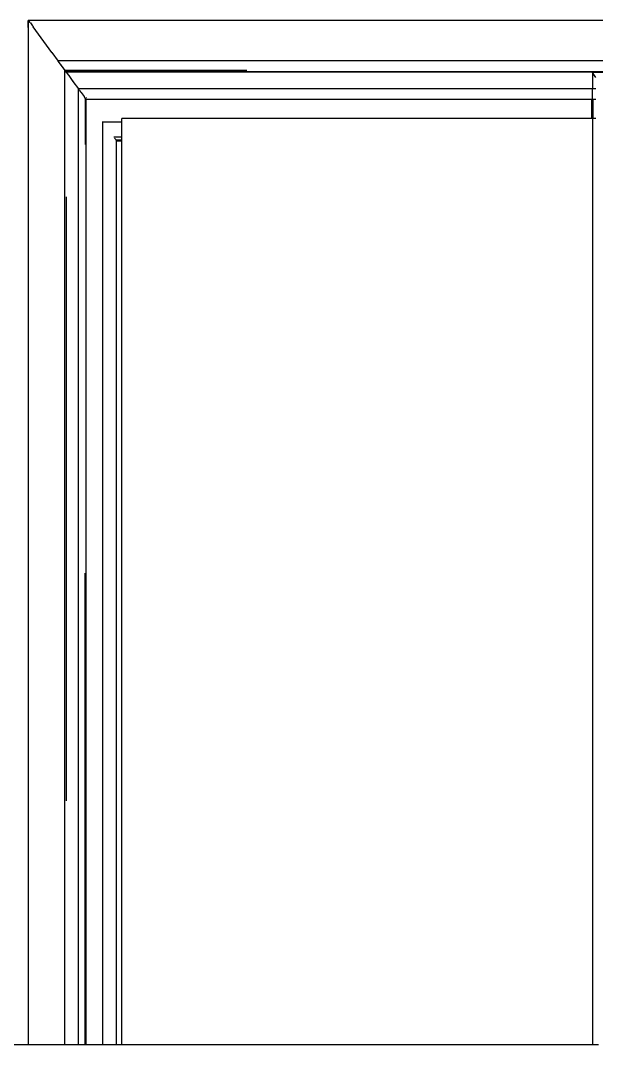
# Model space of a CAD drawing. Header units: inches. Extents: x 5914 to 162157, y -20538 to 282354.
# Drawn here: x 154510.8 to 154540, y -19917.1 to -19865.3 of the extents above; entities that cross this region are included whole.
import ezdxf

# ---------------------------------------------------------------- set-up
doc = ezdxf.new("R2010")
doc.units = ezdxf.units.IN
doc.header["$MEASUREMENT"] = 0
doc.layers.add('ELE1 RA', color=1, linetype='Continuous', lineweight=30)
doc.layers.add('HATCH RA', color=8, linetype='Continuous', lineweight=5)

# ---------------------------------------------------------------- blocks, each defined once
blk = doc.blocks.new('TDG')
at = {"layer": 'ELE1 RA'}
for p, q in [((159124.787, -15539.335), (159124.787, -15538.96)), ((159124.802, -15538.96), (159124.787, -15538.96)), ((159124.787, -15538.96), (159124.787, -15548.913)), ((159124.804, -15538.963), (159124.802, -15538.96)), ((159184.774, -15538.962), (159124.802, -15538.96)), ((159124.806, -15538.966), (159124.804, -15538.963)), ((159124.807, -15538.967), (159124.806, -15538.966)), ((159124.808, -15538.968), (159124.807, -15538.967)), ((159124.808, -15538.968), (159124.809, -15538.97)), ((159124.809, -15538.97), (159124.815, -15538.978)), ((159124.819, -15538.984), (159124.815, -15538.978)), ((159124.822, -15538.988), (159124.819, -15538.984)), ((159124.824, -15538.991), (159124.822, -15538.988)), ((159124.822, -15538.988), (159124.822, -15538.988)), ((159124.824, -15538.991), (159124.862, -15539.043)), ((159124.864, -15539.046), (159124.862, -15539.043)), ((159124.88, -15539.068), (159124.864, -15539.046)), ((159124.899, -15539.093), (159124.88, -15539.068)), ((159124.899, -15539.093), (159125.013, -15539.25)), ((159124.787, -15539.335), (159124.787, -15548.913)), ((159125.013, -15539.25), (159125.04, -15539.286)), ((159125.04, -15539.286), (159125.048, -15539.298)), ((159125.048, -15539.298), (159125.051, -15539.302)), ((159125.749, -15540.259), (159125.051, -15539.302)), ((159125.751, -15540.262), (159125.749, -15540.259)), ((159126.041, -15540.659), (159125.751, -15540.262)), ((159126.041, -15540.659), (159126.042, -15540.661)), ((159126.042, -15540.661), (159126.372, -15541.113)), ((159126.364, -15541.121), (159126.366, -15541.11)), ((159126.367, -15541.125), (159126.364, -15541.121)), ((159126.372, -15541.113), (159126.366, -15541.11)), ((159126.367, -15541.125), (159126.714, -15541.601)), ((159126.378, -15541.102), (159126.37, -15541.105)), ((159126.37, -15541.105), (159126.372, -15541.113)), ((159126.372, -15541.114), (159126.372, -15541.113)), ((159126.372, -15541.114), (159126.373, -15541.115)), ((159126.373, -15541.115), (159126.374, -15541.116)), ((159126.374, -15541.116), (159126.375, -15541.117)), ((159126.377, -15541.119), (159126.375, -15541.117)), ((159126.379, -15541.122), (159126.377, -15541.119)), ((159183.199, -15541.102), (159126.378, -15541.102)), ((159126.38, -15541.124), (159126.379, -15541.122)), ((159126.381, -15541.125), (159126.38, -15541.124)), ((159126.383, -15541.128), (159126.381, -15541.125)), ((159126.384, -15541.13), (159126.383, -15541.128)), ((159126.39, -15541.137), (159126.384, -15541.13)), ((159126.39, -15541.137), (159126.392, -15541.141)), ((159126.399, -15541.151), (159126.392, -15541.141)), ((159126.401, -15541.153), (159126.399, -15541.151)), ((159126.403, -15541.155), (159126.401, -15541.153)), ((159126.403, -15541.156), (159126.403, -15541.155)), ((159126.414, -15541.171), (159126.403, -15541.156)), ((159126.425, -15541.186), (159126.414, -15541.171)), ((159126.434, -15541.198), (159126.425, -15541.186)), ((159126.436, -15541.2), (159126.434, -15541.198)), ((159126.441, -15541.208), (159126.436, -15541.2)), ((159126.449, -15541.219), (159126.441, -15541.208)), ((159126.449, -15541.219), (159126.451, -15541.222)), ((159126.451, -15541.222), (159126.453, -15541.224)), ((159126.461, -15541.236), (159126.453, -15541.224)), ((159126.466, -15541.242), (159126.461, -15541.236)), ((159126.468, -15541.244), (159126.466, -15541.242)), ((159126.469, -15541.245), (159126.468, -15541.244)), ((159126.469, -15541.247), (159126.469, -15541.245)), ((159126.47, -15541.248), (159126.469, -15541.247)), ((159126.472, -15541.25), (159126.47, -15541.248)), ((159126.475, -15541.255), (159126.472, -15541.25)), ((159126.477, -15541.257), (159126.475, -15541.255)), ((159126.478, -15541.258), (159126.477, -15541.257)), ((159126.479, -15541.259), (159126.478, -15541.258)), ((159126.48, -15541.261), (159126.479, -15541.259)), ((159126.48, -15541.261), (159126.487, -15541.265)), ((159126.48, -15541.261), (159126.483, -15541.271)), ((159126.489, -15541.273), (159126.48, -15541.261)), ((159126.483, -15541.273), (159126.483, -15541.271)), ((159126.488, -15541.266), (159126.487, -15541.265)), ((159126.49, -15541.275), (159126.489, -15541.273)), ((159126.492, -15541.277), (159126.49, -15541.275)), ((159126.492, -15541.278), (159126.492, -15541.277)), ((159126.493, -15541.279), (159126.492, -15541.278)), ((159126.495, -15541.282), (159126.493, -15541.279)), ((159126.496, -15541.284), (159126.495, -15541.282)), ((159126.498, -15541.286), (159126.496, -15541.284)), ((159126.5, -15541.288), (159126.498, -15541.286)), ((159126.501, -15541.29), (159126.5, -15541.288)), ((159126.502, -15541.291), (159126.501, -15541.29)), ((159126.503, -15541.293), (159126.502, -15541.291)), ((159126.505, -15541.295), (159126.503, -15541.293)), ((159126.505, -15541.295), (159126.507, -15541.299)), ((159126.509, -15541.301), (159126.507, -15541.299)), ((159126.51, -15541.303), (159126.509, -15541.301)), ((159126.51, -15541.303), (159126.519, -15541.314)), ((159126.521, -15541.317), (159126.519, -15541.314)), ((159126.523, -15541.32), (159126.521, -15541.317)), ((159126.528, -15541.328), (159126.523, -15541.32)), ((159126.529, -15541.329), (159126.528, -15541.328)), ((159126.531, -15541.331), (159126.529, -15541.329)), ((159126.532, -15541.333), (159126.531, -15541.331)), ((159126.537, -15541.339), (159126.532, -15541.333)), ((159126.539, -15541.342), (159126.537, -15541.339)), ((159126.544, -15541.349), (159126.539, -15541.342)), ((159126.544, -15541.349), (159126.55, -15541.357)), ((159126.555, -15541.364), (159126.55, -15541.357)), ((159126.557, -15541.367), (159126.555, -15541.364)), ((159126.558, -15541.368), (159126.557, -15541.367)), ((159126.559, -15541.369), (159126.558, -15541.368)), ((159126.561, -15541.372), (159126.559, -15541.369)), ((159126.562, -15541.374), (159126.561, -15541.372)), ((159126.572, -15541.388), (159126.562, -15541.374)), ((159126.574, -15541.39), (159126.572, -15541.388)), ((159126.575, -15541.392), (159126.574, -15541.39)), ((159126.579, -15541.397), (159126.575, -15541.392)), ((159126.58, -15541.398), (159126.579, -15541.397)), ((159126.583, -15541.402), (159126.58, -15541.398)), ((159126.586, -15541.406), (159126.583, -15541.402)), ((159126.587, -15541.408), (159126.586, -15541.406)), ((159126.587, -15541.408), (159126.59, -15541.412)), ((159126.59, -15541.412), (159126.594, -15541.417)), ((159126.594, -15541.417), (159126.596, -15541.421)), ((159126.596, -15541.421), (159126.598, -15541.423)), ((159126.598, -15541.423), (159126.599, -15541.425)), ((159126.599, -15541.425), (159126.601, -15541.428)), ((159126.601, -15541.428), (159126.602, -15541.429)), ((159126.602, -15541.429), (159126.603, -15541.43)), ((159126.603, -15541.43), (159126.604, -15541.432)), ((159126.604, -15541.432), (159126.605, -15541.433)), ((159126.605, -15541.433), (159126.607, -15541.436)), ((159126.607, -15541.436), (159126.608, -15541.437)), ((159126.608, -15541.437), (159126.613, -15541.443)), ((159126.613, -15541.443), (159126.616, -15541.448)), ((159126.616, -15541.448), (159126.62, -15541.453)), ((159126.62, -15541.453), (159126.621, -15541.454)), ((159126.621, -15541.454), (159126.626, -15541.461)), ((159126.626, -15541.461), (159126.63, -15541.466)), ((159126.63, -15541.466), (159126.632, -15541.469)), ((159126.632, -15541.469), (159126.637, -15541.477)), ((159126.644, -15541.486), (159126.637, -15541.477)), ((159126.644, -15541.486), (159126.649, -15541.493)), ((159126.649, -15541.493), (159126.651, -15541.496)), ((159126.651, -15541.496), (159126.655, -15541.501)), ((159126.655, -15541.501), (159126.656, -15541.502)), ((159126.656, -15541.502), (159126.658, -15541.505)), ((159126.658, -15541.505), (159126.659, -15541.506)), ((159126.659, -15541.506), (159126.661, -15541.509)), ((159126.661, -15541.509), (159126.665, -15541.515)), ((159126.665, -15541.515), (159126.669, -15541.52)), ((159126.669, -15541.52), (159126.669, -15541.521)), ((159126.669, -15541.521), (159126.671, -15541.523)), ((159126.672, -15541.525), (159126.671, -15541.523)), ((159126.674, -15541.527), (159126.672, -15541.525)), ((159126.674, -15541.527), (159126.675, -15541.528)), ((159126.675, -15541.528), (159126.678, -15541.532)), ((159126.678, -15541.532), (159126.682, -15541.538)), ((159126.682, -15541.538), (159126.683, -15541.54)), ((159126.683, -15541.54), (159126.687, -15541.544)), ((159126.687, -15541.544), (159126.688, -15541.546)), ((159126.688, -15541.546), (159126.69, -15541.55)), ((159126.69, -15541.55), (159126.693, -15541.554)), ((159126.693, -15541.554), (159126.695, -15541.556)), ((159126.694, -15541.555), (159126.693, -15541.554)), ((159126.695, -15541.556), (159126.694, -15541.555)), ((159126.696, -15541.557), (159126.695, -15541.556)), ((159126.697, -15541.559), (159126.696, -15541.557)), ((159126.697, -15541.559), (159126.698, -15541.56)), ((159126.7, -15541.563), (159126.698, -15541.56)), ((159126.7, -15541.563), (159126.701, -15541.564)), ((159126.701, -15541.564), (159126.702, -15541.565)), ((159126.702, -15541.565), (159126.703, -15541.567)), ((159126.703, -15541.567), (159126.704, -15541.568)), ((159126.705, -15541.57), (159126.704, -15541.568)), ((159126.705, -15541.57), (159126.706, -15541.572)), ((159126.706, -15541.572), (159126.709, -15541.576)), ((159126.709, -15541.576), (159126.713, -15541.585)), ((159126.716, -15541.58), (159126.709, -15541.576)), ((159126.722, -15541.593), (159126.709, -15541.576)), ((159126.713, -15541.585), (159126.714, -15541.601)), ((159126.714, -15541.601), (159126.715, -15541.604)), ((159126.715, -15541.604), (159126.76, -15541.663)), ((159126.715, -15593.108), (159126.715, -15541.604)), ((159126.73, -15541.583), (159126.716, -15541.58)), ((159126.723, -15541.594), (159126.722, -15541.593)), ((159126.726, -15541.598), (159126.723, -15541.594)), ((159126.731, -15541.606), (159126.726, -15541.598)), ((159126.73, -15541.583), (159136.322, -15541.583)), ((159126.732, -15541.607), (159126.731, -15541.606)), ((159126.735, -15541.611), (159126.732, -15541.607)), ((159126.735, -15541.611), (159126.737, -15541.614)), ((159126.738, -15541.616), (159126.737, -15541.614)), ((159126.739, -15541.616), (159126.738, -15541.616)), ((159126.744, -15541.623), (159126.739, -15541.616)), ((159126.745, -15541.624), (159126.744, -15541.623)), ((159126.745, -15541.624), (159126.752, -15541.634)), ((159126.753, -15541.635), (159126.752, -15541.634)), ((159126.754, -15541.636), (159126.753, -15541.635)), ((159126.755, -15541.638), (159126.754, -15541.636)), ((159126.755, -15541.638), (159126.757, -15541.642)), ((159126.757, -15541.642), (159126.759, -15541.644)), ((159126.759, -15541.644), (159126.76, -15541.645)), ((159126.763, -15541.649), (159126.76, -15541.645)), ((159126.76, -15541.663), (159126.768, -15541.675)), ((159126.763, -15541.649), (159126.764, -15541.65)), ((159126.764, -15541.65), (159126.764, -15541.651)), ((159126.764, -15541.651), (159126.772, -15541.657)), ((159126.77, -15541.659), (159126.764, -15541.651)), ((159126.768, -15541.675), (159126.771, -15541.679)), ((159126.77, -15541.659), (159126.769, -15541.663)), ((159126.771, -15541.679), (159126.769, -15541.663)), ((159126.77, -15541.659), (159126.774, -15541.664)), ((159126.772, -15541.657), (159126.784, -15541.66)), ((159126.774, -15541.664), (159126.776, -15541.667)), ((159126.776, -15541.667), (159126.778, -15541.67)), ((159126.788, -15541.683), (159126.778, -15541.67)), ((159126.784, -15541.66), (159182.793, -15541.66)), ((159126.788, -15541.683), (159126.79, -15541.686)), ((159126.79, -15541.686), (159126.791, -15541.687)), ((159126.791, -15541.687), (159126.791, -15541.688)), ((159126.798, -15541.697), (159126.791, -15541.688)), ((159126.798, -15541.697), (159126.801, -15541.701)), ((159126.801, -15541.701), (159126.802, -15541.702)), ((159126.802, -15541.703), (159126.804, -15541.678)), ((159126.802, -15541.702), (159126.802, -15541.703)), ((159126.803, -15541.705), (159126.802, -15541.703)), ((159126.804, -15541.706), (159126.803, -15541.705)), ((159126.823, -15541.704), (159126.804, -15541.678)), ((159126.804, -15541.678), (159154.584, -15541.678)), ((159126.805, -15541.707), (159126.804, -15541.706)), ((159126.804, -15541.726), (159126.806, -15541.708)), ((159126.806, -15541.708), (159126.805, -15541.707)), ((159126.806, -15541.708), (159126.807, -15541.709)), ((159126.807, -15541.709), (159126.833, -15541.745)), ((159126.833, -15541.724), (159126.833, -15541.726)), ((159126.833, -15541.739), (159126.833, -15541.745)), ((159126.833, -15541.745), (159126.833, -15541.762)), ((159126.833, -15541.745), (159126.926, -15541.873)), ((159126.926, -15541.873), (159126.927, -15541.875)), ((159126.927, -15541.875), (159127.149, -15542.179)), ((159136.322, -15541.583), (159136.35, -15541.583)), ((159154.584, -15541.678), (159154.612, -15541.717)), ((159154.584, -15541.704), (159154.584, -15541.678)), ((159154.584, -15541.678), (159154.993, -15541.678)), ((159182.744, -15541.717), (159154.612, -15541.717)), ((159154.612, -15541.717), (159154.612, -15542.561)), ((159154.795, -15541.968), (159154.612, -15541.717)), ((159127.149, -15542.158), (159127.149, -15542.179)), ((159127.149, -15542.179), (159127.149, -15542.189)), ((159127.149, -15542.179), (159127.437, -15542.573)), ((159127.428, -15542.581), (159127.43, -15542.569)), ((159127.428, -15542.581), (159127.428, -15593.108)), ((159127.437, -15542.573), (159127.43, -15542.569)), ((159127.434, -15542.564), (159127.442, -15542.561)), ((159127.434, -15542.564), (159127.437, -15542.573)), ((159127.44, -15542.577), (159127.437, -15542.573)), ((159127.441, -15542.578), (159127.44, -15542.577)), ((159127.442, -15542.58), (159127.441, -15542.578)), ((159127.442, -15542.561), (159154.603, -15542.561)), ((159127.443, -15542.582), (159127.442, -15542.58)), ((159127.445, -15542.584), (159127.443, -15542.582)), ((159127.448, -15542.588), (159127.445, -15542.584)), ((159127.448, -15542.588), (159127.448, -15542.589)), ((159127.448, -15542.589), (159127.467, -15542.614)), ((159127.468, -15542.616), (159127.467, -15542.614)), ((159127.5, -15542.659), (159127.468, -15542.616)), ((159127.5, -15542.659), (159127.549, -15542.727)), ((159127.549, -15542.727), (159127.58, -15542.769)), ((159127.58, -15542.769), (159127.735, -15542.982)), ((159154.603, -15542.561), (159154.612, -15542.561)), ((159154.612, -15542.561), (159154.796, -15542.561)), ((159154.612, -15543.119), (159154.612, -15542.561)), ((159127.735, -15542.982), (159127.737, -15542.984)), ((159127.737, -15542.984), (159127.738, -15542.987)), ((159127.738, -15542.987), (159127.739, -15542.987)), ((159127.739, -15542.987), (159127.741, -15542.991)), ((159127.741, -15542.991), (159127.743, -15542.993)), ((159127.743, -15542.993), (159127.744, -15542.994)), ((159127.744, -15542.994), (159127.746, -15542.996)), ((159127.746, -15542.996), (159127.747, -15542.998)), ((159127.747, -15542.998), (159127.748, -15542.999)), ((159127.748, -15542.999), (159127.748, -15543)), ((159127.748, -15543), (159127.751, -15543.004)), ((159127.751, -15543.004), (159127.752, -15543.006)), ((159127.752, -15543.006), (159127.756, -15543.011)), ((159127.756, -15543.011), (159127.757, -15543.012)), ((159127.757, -15543.012), (159127.758, -15543.014)), ((159127.758, -15543.014), (159127.759, -15543.016)), ((159127.759, -15543.016), (159127.761, -15543.018)), ((159127.761, -15543.018), (159127.762, -15543.019)), ((159127.762, -15543.019), (159127.763, -15543.021)), ((159127.763, -15543.021), (159127.765, -15543.023)), ((159127.765, -15543.023), (159127.769, -15543.029)), ((159127.769, -15543.029), (159127.771, -15543.032)), ((159127.771, -15543.032), (159127.788, -15543.05)), ((159127.785, -15543.055), (159127.771, -15543.032)), ((159127.824, -15543.104), (159127.771, -15543.032)), ((159127.79, -15543.077), (159127.785, -15543.055)), ((159127.803, -15543.056), (159127.788, -15543.05)), ((159127.79, -15543.077), (159127.79, -15545.52)), ((159127.827, -15543.108), (159127.824, -15543.104)), ((159127.827, -15543.108), (159127.833, -15543.121)), ((159127.827, -15543.108), (159127.836, -15543.116)), ((159127.835, -15543.138), (159127.833, -15543.121)), ((159127.835, -15543.138), (159127.835, -15593.108)), ((159127.836, -15543.116), (159127.849, -15543.119)), ((159127.87, -15543.056), (159127.845, -15543.056)), ((159127.849, -15543.119), (159154.584, -15543.119)), ((159154.584, -15543.119), (159154.584, -15543.098)), ((159154.584, -15544.141), (159154.584, -15543.119)), ((159154.584, -15543.119), (159154.612, -15543.119)), ((159154.612, -15543.119), (159154.612, -15544.141)), ((159154.612, -15543.119), (159154.648, -15543.119)), ((159154.648, -15543.119), (159154.648, -15543.098)), ((159154.648, -15544.141), (159154.648, -15543.119)), ((159154.648, -15543.119), (159154.796, -15543.119)), ((159128.719, -15544.303), (159128.719, -15593.108)), ((159128.726, -15593.108), (159128.726, -15544.313)), ((159128.726, -15544.313), (159129.731, -15544.313)), ((159154.584, -15544.141), (159129.731, -15544.141)), ((159129.731, -15544.313), (159129.731, -15544.141)), ((159129.731, -15545.116), (159129.731, -15544.313)), ((159154.612, -15544.141), (159154.584, -15544.141)), ((159154.648, -15544.141), (159154.612, -15544.141)), ((159154.612, -15544.141), (159154.612, -15593.108)), ((159154.795, -15544.141), (159154.648, -15544.141)), ((159129.311, -15545.116), (159129.731, -15545.116)), ((159129.731, -15545.279), (159129.731, -15545.116)), ((159129.355, -15545.175), (159129.431, -15545.279)), ((159129.459, -15545.319), (159129.431, -15545.279)), ((159129.431, -15545.279), (159129.731, -15545.279)), ((159129.431, -15545.279), (159129.431, -15593.108)), ((159129.459, -15545.319), (159129.731, -15545.319)), ((159129.459, -15593.108), (159129.459, -15545.319)), ((159129.731, -15545.319), (159129.731, -15545.279)), ((159129.731, -15593.108), (159129.731, -15545.319)), ((159126.804, -15580.215), (159126.804, -15548.293)), ((159124.787, -15548.913), (159124.787, -15593.108)), ((159127.79, -15593.108), (159127.79, -15568.19)), ((159118.283, -15593.108), (159124.787, -15593.108)), ((159124.787, -15593.108), (159126.715, -15593.108)), ((159126.715, -15593.108), (159127.428, -15593.108)), ((159127.428, -15593.108), (159127.79, -15593.108)), ((159127.79, -15593.108), (159127.835, -15593.108)), ((159127.835, -15593.108), (159128.719, -15593.108)), ((159128.719, -15593.108), (159128.726, -15593.108)), ((159128.726, -15593.108), (159129.431, -15593.108)), ((159129.431, -15593.108), (159129.459, -15593.108)), ((159129.459, -15593.108), (159129.731, -15593.108)), ((159129.731, -15593.108), (159154.612, -15593.108)), ((159154.612, -15593.108), (159154.929, -15593.108))]:
    blk.add_line(p, q, dxfattribs=at)

msp = doc.modelspace()

# ---------------------------------------------------------------- block references
at = {"layer": 'HATCH RA', "xscale": 0.9568106312292479, "yscale": 0.9568106312292479, "zscale": 0.9568106312292479}
msp.add_blockref('TDG', (2258.922, -4997.452), dxfattribs=at)

doc.saveas('drawing.dxf')
